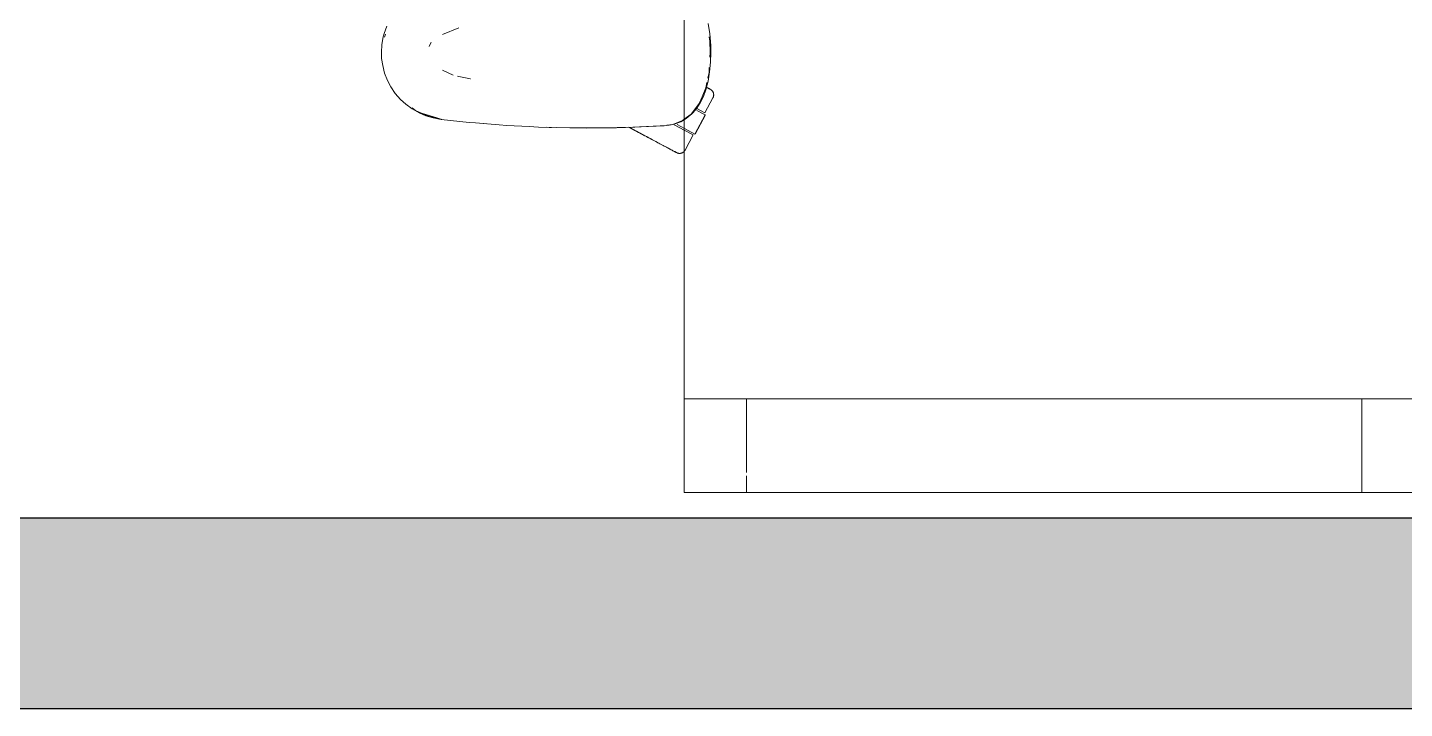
# Model space of a CAD drawing. Header units: millimetres. Extents: x 155927 to 295199, y -4084 to 97293.
# Drawn here: x 220535 to 221418, y 17736 to 18172 of the extents above; entities that cross this region are included whole.
import ezdxf

# ---------------------------------------------------------------- set-up
doc = ezdxf.new("R2010")
doc.units = ezdxf.units.MM
doc.header["$MEASUREMENT"] = 0
for name, color, linetype, lineweight in [('A-WALL', 7, 'CONTINUOUS', 9), ('A-WALL-PATT', 7, 'CONTINUOUS', 9), ('G-IMPT', 8, 'CONTINUOUS', 9), ('I-FURN', 8, 'CONTINUOUS', 9)]:
    doc.layers.add(name, color=color, linetype=linetype, lineweight=lineweight)

msp = doc.modelspace()

# ---------------------------------------------------------------- hatches: boundary and pattern name
at = {"layer": 'A-WALL-PATT'}
h = msp.add_hatch(color=256, dxfattribs=at)
h.paths.add_polyline_path([(224707.83, 17735.61), (224707.83, 17857.61), (224529.83, 17857.61), (224529.83, 17735.61)], flags=0)
h.paths.add_polyline_path([(222573.69, 17735.61), (222776.83, 17735.61), (222776.83, 17857.61), (218120.83, 17857.61), (218120.83, 17735.61), (221973.35, 17735.61)], flags=0)

# ---------------------------------------------------------------- linework, layer by layer
at = {"layer": 'A-WALL', "lineweight": 30}
for p, q in [((222776.83, 17857.61), (218120.83, 17857.61)), ((218120.83, 17735.61), (222776.83, 17735.61))]:
    msp.add_line(p, q, dxfattribs=at)
at = {"layer": 'G-IMPT'}
for p, q in [((220765.56, 18173.18), (220763.85, 18168.4)), ((220811.69, 18172), (220801.26, 18167.86)), ((220971.66, 18174.87), (220972.77, 18168.11)), ((220762.11, 18156.28), (220762.41, 18161.33)), ((220762.41, 18161.33), (220763.28, 18166.27)), ((220763.28, 18166.27), (220763.85, 18168.4)), ((220764.65, 18167.97), (220764.03, 18165.94)), ((220792.72, 18160.11), (220793.74, 18162.33)), ((220793.74, 18162.33), (220794.04, 18162.78)), ((220972.83, 18163.45), (220972.44, 18166.23)), ((220973.35, 18160.79), (220972.77, 18168.11)), ((220972.83, 18163.45), (220973.06, 18156.28)), ((220762.11, 18156.28), (220762.28, 18152.44)), ((220762.93, 18147.92), (220762.28, 18152.44)), ((220972.87, 18153.18), (220973.06, 18156.28)), ((220973.44, 18156.28), (220973.26, 18149.95)), ((220973.35, 18160.79), (220973.44, 18156.28)), ((220762.93, 18147.92), (220764.19, 18143.06)), ((220801.36, 18144.91), (220808.14, 18141.64)), ((220971.51, 18139.71), (220972.28, 18143.46)), ((220972.69, 18143.8), (220971.69, 18137.86)), ((220972.28, 18143.46), (220972.48, 18146.66)), ((220972.69, 18143.8), (220973.26, 18149.95)), ((220766.02, 18138.35), (220764.19, 18143.06)), ((220768.21, 18134.18), (220766.02, 18138.35)), ((220811, 18141.08), (220811.75, 18140.88)), ((220819.19, 18139.3), (220811.75, 18140.88)), ((220819.11, 18139.32), (220819.19, 18139.3)), ((220970.24, 18133.5), (220970.95, 18136.96)), ((220970.26, 18132.38), (220971.69, 18137.86)), ((220768.21, 18134.18), (220771.04, 18130.01)), ((220771.04, 18130.01), (220774.37, 18126.18)), ((220777.8, 18123.01), (220774.37, 18126.18)), ((220966.07, 18123.48), (220967.91, 18127.87)), ((220966.69, 18123.98), (220968.68, 18128.05)), ((220970.24, 18133.5), (220967.91, 18127.87)), ((220970.26, 18132.38), (220968.68, 18128.05)), ((220777.8, 18123.01), (220781.89, 18120.02)), ((220781.84, 18120.71), (220783.95, 18119.11)), ((220786.33, 18117.51), (220781.89, 18120.02)), ((220792.02, 18115.38), (220783.95, 18119.11)), ((220786.33, 18117.51), (220790.57, 18115.69)), ((220800.99, 18113.33), (220788.52, 18117.16)), ((220788.52, 18117.16), (220797.67, 18114.25)), ((220957.63, 18113.81), (220961.37, 18116.89)), ((220960.85, 18116.69), (220966.07, 18123.48)), ((220964.04, 18119.93), (220961.37, 18116.89)), ((220966.69, 18123.98), (220964.04, 18119.93)), ((220790.57, 18115.69), (220795.43, 18114.23)), ((220792.02, 18115.38), (220800.42, 18113.46)), ((220800.47, 18113.33), (220795.43, 18114.23)), ((220800.99, 18113.33), (220797.67, 18114.25)), ((220818.4, 18111.43), (220800.47, 18113.33)), ((220822.53, 18111.08), (220818.4, 18111.43)), ((220837.59, 18109.83), (220822.53, 18111.08)), ((220829.4, 18110.49), (220827.73, 18110.65)), ((220837.59, 18109.83), (220842.67, 18109.51)), ((220842.67, 18109.51), (220856.81, 18108.7)), ((220862.84, 18108.44), (220856.81, 18108.7)), ((220862.84, 18108.44), (220874.6, 18108.06)), ((220867.72, 18108.3), (220869.66, 18108.19)), ((220869.66, 18108.19), (220871.16, 18108.18)), ((220883.01, 18107.89), (220874.6, 18108.06)), ((220883.01, 18107.89), (220913.03, 18108.01)), ((220913.03, 18108.01), (220893.81, 18107.8)), ((220903.2, 18107.85), (220924.6, 18108.35)), ((220903.2, 18107.85), (220923.39, 18108.31)), ((220903.2, 18107.85), (220913.03, 18108.01)), ((220905.24, 18107.87), (220907.15, 18107.94)), ((220913.03, 18108.01), (220924.6, 18108.35)), ((220923.39, 18108.31), (220945.17, 18109.4)), ((220923.39, 18108.31), (220943.56, 18109.28)), ((220924.6, 18108.35), (220923.39, 18108.31)), ((220924.6, 18108.35), (220945.17, 18109.4)), ((220945.17, 18109.4), (220943.56, 18109.28)), ((220945.17, 18109.4), (220946.82, 18109.65)), ((220949.03, 18110.11), (220945.19, 18109.53)), ((220949.21, 18110.09), (220946.82, 18109.65)), ((220949.03, 18110.11), (220955.23, 18112.52)), ((220949.21, 18110.09), (220950.56, 18110.46)), ((220954.2, 18111.86), (220950.56, 18110.46)), ((220954.2, 18111.86), (220956.44, 18113.13)), ((220955.23, 18112.52), (220956.44, 18113.42)), ((220956.44, 18113.42), (220960.85, 18116.69)), ((220956.44, 18113.13), (220957.63, 18113.81)), ((220883.01, 18107.89), (220903.2, 18107.85)), ((220883.01, 18107.89), (220893.81, 18107.8)), ((220902.3, 18107.89), (220905.24, 18107.87))]:
    msp.add_line(p, q, dxfattribs=at)
at = {"layer": 'I-FURN'}
for p, q in [((220956.44, 19874.09), (220956.44, 17874.09)), ((220956.44, 17874.09), (220956.44, 19874.09)), ((220969.66, 18117.47), (220974.81, 18127.15)), ((220970.51, 18134), (220970.94, 18133.77)), ((220971.16, 18133.66), (220970.75, 18133.88)), ((220970.94, 18133.77), (220971.34, 18133.56)), ((220971.53, 18133.46), (220971.16, 18133.66)), ((220971.34, 18133.56), (220971.69, 18133.38)), ((220971.87, 18133.28), (220971.53, 18133.46)), ((220971.69, 18133.38), (220972.01, 18133.21)), ((220972.17, 18133.12), (220971.87, 18133.28)), ((220972.01, 18133.21), (220972.29, 18133.06)), ((220972.43, 18132.99), (220972.17, 18133.12)), ((220972.29, 18133.06), (220972.53, 18132.93)), ((220972.64, 18132.87), (220972.43, 18132.99)), ((220972.53, 18132.93), (220972.73, 18132.82)), ((220972.82, 18132.77), (220972.64, 18132.87)), ((220972.73, 18132.82), (220972.89, 18132.74)), ((220972.96, 18132.7), (220972.82, 18132.77)), ((220972.89, 18132.74), (220973.02, 18132.67)), ((220973.07, 18132.65), (220972.96, 18132.7)), ((220973.02, 18132.67), (220973.1, 18132.63)), ((220973.13, 18132.61), (220973.07, 18132.65)), ((220973.1, 18132.63), (220973.14, 18132.61)), ((220973.15, 18132.6), (220973.13, 18132.61)), ((220973.14, 18132.61), (220973.15, 18132.6)), ((220973.15, 18132.6), (220973.29, 18132.52)), ((220973.29, 18132.52), (220973.42, 18132.44)), ((220973.42, 18132.44), (220973.56, 18132.35)), ((220973.56, 18132.35), (220973.69, 18132.26)), ((220973.69, 18132.26), (220973.81, 18132.16)), ((220973.81, 18132.16), (220973.94, 18132.05)), ((220973.94, 18132.05), (220974.06, 18131.94)), ((220974.06, 18131.94), (220974.17, 18131.83)), ((220974.17, 18131.83), (220974.28, 18131.71)), ((220974.28, 18131.71), (220974.38, 18131.59)), ((220974.38, 18131.59), (220974.48, 18131.46)), ((220974.48, 18131.46), (220974.58, 18131.33)), ((220974.58, 18131.33), (220974.66, 18131.19)), ((220974.66, 18131.19), (220974.75, 18131.05)), ((220974.75, 18131.05), (220974.82, 18130.91)), ((220974.83, 18127.19), (220974.81, 18127.15)), ((220974.82, 18130.91), (220974.9, 18130.77)), ((220974.9, 18127.34), (220974.83, 18127.19)), ((220974.9, 18130.77), (220974.96, 18130.62)), ((220974.97, 18127.48), (220974.9, 18127.34)), ((220974.96, 18130.62), (220975.02, 18130.47)), ((220975.03, 18127.63), (220974.97, 18127.48)), ((220975.02, 18130.47), (220975.08, 18130.32)), ((220975.08, 18127.78), (220975.03, 18127.63)), ((220975.08, 18130.32), (220975.12, 18130.17)), ((220975.13, 18127.94), (220975.08, 18127.78)), ((220975.12, 18130.17), (220975.17, 18130.01)), ((220975.17, 18128.09), (220975.13, 18127.94)), ((220975.17, 18130.01), (220975.2, 18129.85)), ((220975.21, 18128.25), (220975.17, 18128.09)), ((220975.2, 18129.85), (220975.23, 18129.7)), ((220975.23, 18128.41), (220975.21, 18128.25)), ((220975.23, 18129.7), (220975.25, 18129.54)), ((220975.26, 18128.57), (220975.23, 18128.41)), ((220975.25, 18129.54), (220975.27, 18129.38)), ((220975.27, 18128.73), (220975.26, 18128.57)), ((220975.27, 18129.38), (220975.28, 18129.21)), ((220975.28, 18128.89), (220975.27, 18128.73)), ((220975.28, 18129.21), (220975.28, 18129.05)), ((220975.28, 18129.05), (220975.28, 18128.89)), ((220964.47, 18120.23), (220969.66, 18117.47)), ((220964.55, 18119.05), (220969.85, 18116.24)), ((220921.69, 18107.87), (220920.7, 18108.39)), ((220921.15, 18108.15), (220922.14, 18107.63)), ((220950.02, 18109.79), (220956.87, 18106.15)), ((220956.58, 18107.43), (220951.87, 18109.94)), ((220969.85, 18116.24), (220963.27, 18103.87)), ((220963.44, 18103.78), (220970.02, 18116.15)), ((220922.68, 18107.34), (220921.69, 18107.87)), ((220922.14, 18107.63), (220923.13, 18107.1)), ((220923.67, 18106.81), (220922.68, 18107.34)), ((220923.13, 18107.1), (220924.13, 18106.57)), ((220924.67, 18106.28), (220923.67, 18106.81)), ((220924.13, 18106.57), (220925.14, 18106.03)), ((220925.68, 18105.74), (220924.67, 18106.28)), ((220925.14, 18106.03), (220926.14, 18105.5)), ((220926.68, 18105.21), (220925.68, 18105.74)), ((220926.14, 18105.5), (220927.15, 18104.96)), ((220927.69, 18104.67), (220926.68, 18105.21)), ((220927.15, 18104.96), (220928.15, 18104.43)), ((220928.69, 18104.14), (220927.69, 18104.67)), ((220928.15, 18104.43), (220929.15, 18103.9)), ((220929.69, 18103.61), (220928.69, 18104.14)), ((220929.15, 18103.9), (220930.15, 18103.37)), ((220930.69, 18103.08), (220929.69, 18103.61)), ((220930.15, 18103.37), (220931.14, 18102.84)), ((220931.67, 18102.56), (220930.69, 18103.08)), ((220931.14, 18102.84), (220932.12, 18102.32)), ((220932.65, 18102.04), (220931.67, 18102.56)), ((220932.12, 18102.32), (220933.1, 18101.8)), ((220933.62, 18101.52), (220932.65, 18102.04)), ((220933.1, 18101.8), (220934.06, 18101.29)), ((220934.58, 18101.01), (220933.62, 18101.52)), ((220934.06, 18101.29), (220935.01, 18100.78)), ((220935.52, 18100.51), (220934.58, 18101.01)), ((220935.01, 18100.78), (220935.95, 18100.28)), ((220936.45, 18100.02), (220935.52, 18100.51)), ((220935.95, 18100.28), (220936.87, 18099.79)), ((220937.36, 18099.53), (220936.45, 18100.02)), ((220936.87, 18099.79), (220937.78, 18099.31)), ((220938.26, 18099.05), (220937.36, 18099.53)), ((220937.78, 18099.31), (220938.67, 18098.84)), ((220963.27, 18103.87), (220956.58, 18107.43)), ((220956.87, 18106.15), (220962.15, 18103.34)), ((220957, 18093.65), (220962.15, 18103.34)), ((220939.14, 18098.59), (220938.26, 18099.05)), ((220938.67, 18098.84), (220939.53, 18098.38)), ((220939.99, 18098.13), (220939.14, 18098.59)), ((220939.53, 18098.38), (220940.38, 18097.93)), ((220940.83, 18097.69), (220939.99, 18098.13)), ((220940.38, 18097.93), (220941.21, 18097.49)), ((220941.21, 18097.49), (220942.01, 18097.06)), ((220942.01, 18097.06), (220942.78, 18096.65)), ((220942.78, 18096.65), (220943.53, 18096.25)), ((220943.53, 18096.25), (220944.26, 18095.87)), ((220944.26, 18095.87), (220944.95, 18095.5)), ((220944.95, 18095.5), (220945.61, 18095.14)), ((220945.61, 18095.14), (220946.25, 18094.81)), ((220946.25, 18094.81), (220946.85, 18094.49)), ((220947.16, 18094.32), (220946.58, 18094.63)), ((220946.85, 18094.49), (220947.42, 18094.19)), ((220947.71, 18094.03), (220947.16, 18094.32)), ((220947.42, 18094.19), (220947.95, 18093.9)), ((220948.23, 18093.75), (220947.71, 18094.03)), ((220947.95, 18093.9), (220948.45, 18093.63)), ((220948.71, 18093.5), (220948.23, 18093.75)), ((220948.45, 18093.63), (220948.92, 18093.39)), ((220949.16, 18093.26), (220948.71, 18093.5)), ((220948.92, 18093.39), (220949.35, 18093.16)), ((220949.57, 18093.04), (220949.16, 18093.26)), ((220949.35, 18093.16), (220949.74, 18092.95)), ((220949.94, 18092.84), (220949.57, 18093.04)), ((220949.74, 18092.95), (220950.1, 18092.76)), ((220950.27, 18092.67), (220949.94, 18092.84)), ((220950.1, 18092.76), (220950.42, 18092.59)), ((220950.57, 18092.51), (220950.27, 18092.67)), ((220950.42, 18092.59), (220950.69, 18092.44)), ((220950.83, 18092.37), (220950.57, 18092.51)), ((220950.69, 18092.44), (220950.94, 18092.31)), ((220951.05, 18092.25), (220950.83, 18092.37)), ((220950.94, 18092.31), (220951.14, 18092.21)), ((220951.23, 18092.16), (220951.05, 18092.25)), ((220951.14, 18092.21), (220951.3, 18092.12)), ((220951.37, 18092.08), (220951.23, 18092.16)), ((220951.3, 18092.12), (220951.42, 18092.06)), ((220951.47, 18092.03), (220951.37, 18092.08)), ((220951.42, 18092.06), (220951.5, 18092.01)), ((220951.53, 18092), (220951.47, 18092.03)), ((220951.5, 18092.01), (220951.54, 18091.99)), ((220951.55, 18091.99), (220951.53, 18092)), ((220951.54, 18091.99), (220951.55, 18091.99)), ((220951.59, 18091.97), (220951.55, 18091.99)), ((220951.73, 18091.9), (220951.59, 18091.97)), ((220951.88, 18091.83), (220951.73, 18091.9)), ((220952.03, 18091.77), (220951.88, 18091.83)), ((220952.18, 18091.72), (220952.03, 18091.77)), ((220952.34, 18091.67), (220952.18, 18091.72)), ((220952.49, 18091.63), (220952.34, 18091.67)), ((220952.65, 18091.59), (220952.49, 18091.63)), ((220952.81, 18091.57), (220952.65, 18091.59)), ((220952.97, 18091.54), (220952.81, 18091.57)), ((220953.13, 18091.53), (220952.97, 18091.54)), ((220953.29, 18091.52), (220953.13, 18091.53)), ((220953.45, 18091.52), (220953.29, 18091.52)), ((220953.61, 18091.52), (220953.45, 18091.52)), ((220953.77, 18091.53), (220953.61, 18091.52)), ((220953.93, 18091.55), (220953.77, 18091.53)), ((220954.09, 18091.57), (220953.93, 18091.55)), ((220954.25, 18091.6), (220954.09, 18091.57)), ((220954.41, 18091.63), (220954.25, 18091.6)), ((220954.56, 18091.68), (220954.41, 18091.63)), ((220954.72, 18091.72), (220954.56, 18091.68)), ((220954.87, 18091.78), (220954.72, 18091.72)), ((220955.02, 18091.84), (220954.87, 18091.78)), ((220955.17, 18091.9), (220955.02, 18091.84)), ((220955.31, 18091.98), (220955.17, 18091.9)), ((220955.45, 18092.05), (220955.31, 18091.98)), ((220955.59, 18092.14), (220955.45, 18092.05)), ((220955.72, 18092.22), (220955.59, 18092.14)), ((220955.86, 18092.32), (220955.72, 18092.22)), ((220955.98, 18092.42), (220955.86, 18092.32)), ((220956.11, 18092.52), (220955.98, 18092.42)), ((220956.22, 18092.63), (220956.11, 18092.52)), ((220956.34, 18092.74), (220956.22, 18092.63)), ((220956.45, 18092.86), (220956.34, 18092.74)), ((220956.55, 18092.98), (220956.45, 18092.86)), ((220956.65, 18093.11), (220956.55, 18092.98)), ((220956.75, 18093.24), (220956.65, 18093.11)), ((220956.84, 18093.38), (220956.75, 18093.24)), ((220956.92, 18093.51), (220956.84, 18093.38)), ((220957, 18093.65), (220956.92, 18093.51)), ((220996.44, 17934.09), (220956.44, 17934.09)), ((220956.44, 17934.09), (221391.07, 17934.09)), ((220956.44, 17934.09), (220956.44, 17874.09)), ((220956.44, 17934.09), (220956.44, 17874.09)), ((222516.44, 17934.09), (220996.44, 17934.09)), ((220996.44, 17934.09), (220996.44, 17886.98)), ((220996.44, 17934.09), (220996.44, 17886.98)), ((221391.07, 17934.09), (221521.44, 17934.09)), ((221391.07, 17934.09), (221391.07, 17874.09)), ((221391.07, 17934.09), (221391.07, 17874.09)), ((220996.44, 17884.67), (220996.44, 17874.09)), ((220996.44, 17884.67), (220996.44, 17874.09)), ((221391.07, 17874.09), (220956.44, 17874.09)), ((220956.44, 17874.09), (220996.44, 17874.09)), ((220956.44, 17874.09), (221756.44, 17874.09)), ((221756.44, 17874.09), (220956.44, 17874.09)), ((220996.44, 17874.09), (222516.44, 17874.09)), ((221521.44, 17874.09), (221391.07, 17874.09))]:
    msp.add_line(p, q, dxfattribs=at)

doc.saveas('drawing.dxf')
